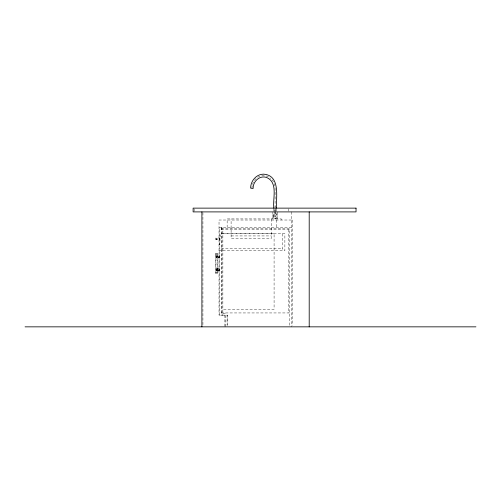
<?xml version="1.0" encoding="UTF-8"?>
<svg xmlns="http://www.w3.org/2000/svg" width="501" height="501" viewBox="0 0 501 501"><rect width="100%" height="100%" fill="white"/><g stroke="black" fill="none" stroke-linecap="round" stroke-linejoin="round"><path stroke-width="0.38" stroke-dasharray="2.5 1.88" d="M216.225 269.77C215.668 271.598 220.039 271.329 219 269.4L219.025 270.64M216.269 256.168L219.776 256.136L219.764 257.652L216.25 257.627L216.25 256.387L216.269 257.163M216.275 269.569L216.25 269.062L216.269 270.327M216.958 269.77C216.413 271.598 220.741 271.323 219.757 269.4L219.776 270.177M216.958 270.371L216.964 269.062L217.008 269.569M219.025 256.412L219.012 257.408M216.269 257.339L216.244 255.923L219.751 255.948L219.776 256.287M216.958 257.282C217.014 254.715 216.977 258.535 216.952 256.969M219.018 269.983C218.993 271.498 219.05 268.073 219.025 269.588M216.225 270.271C220.791 272.162 221.323 267.559 216.269 269.156M216.457 238.044L216.482 239.553L219.256 239.509L219.231 237.994L216.457 238.044L216.476 238.701M216.482 239.553L216.463 238.902M216.225 269.375L216.25 270.465M217.002 270.327L216.983 269.2M219.05 256.994L219.025 257.652L219.012 257.307M219.732 256.412C220.734 258.359 215.875 258.234 216.225 256.969M216.232 269.2L216.257 270.615M216.983 256.581L216.964 256.218M216.977 270.133L216.977 268.912L216.989 269.256M219.025 256.6L219.025 256.099L219.031 256.431M219.751 269.983L219.739 270.446M216.263 257.476L216.244 257.145M216.257 269.394C215.812 268.141 219.933 268.605 219.776 269.275M216.989 256.268L216.971 255.923L216.977 257.339M219.006 269.087L219.037 269.175M219.782 256.431L219.757 256.099L219.751 257.17M219.751 270.152L219.757 270.64M219.757 269.419L219.745 268.931M216.257 256.268L216.244 255.923M216.238 257.282L216.257 257.627M216.257 269.256L216.244 268.912M219.764 256.287L219.751 255.998M219.764 269.275L219.782 269.588M274.755 216.163L275.055 215.806L275.381 216.138L275.074 216.495L274.755 216.163L274.755 211.71M251.89 188.288L252.203 185.652M252.517 184.381L253.443 181.919L255.285 179.283L257.207 177.667M257.689 177.26C261.704 174.755 267.327 175.118 270.74 178.475M274.899 206.512L275.381 206.512M291.463 220.02L219.025 220.02L219.025 315.135L227.805 315.135L227.805 325.281M219.025 227.335L292.196 227.335M221.223 229.533L289.265 229.533M222.864 233.253L274.085 233.253L274.085 309.249L222.864 309.249M221.223 233.742L284.875 233.742L284.875 250.75L219.025 250.75M219.682 234.9L220.308 234.9L219.682 244.281L219.025 244.256L219.682 244.256M231.136 235.933L271.379 235.933M221.223 248.552L282.683 248.552M215.211 254.045L217.86 254.045M215.186 272.876L217.841 272.876M221.223 312.943L289.265 312.943M222.864 313.701L225.613 313.701L225.613 326.846M272.068 179.809L273.546 181.919L274.705 184.994L275.099 188.288L275.099 211.272M219.757 257.602L219.732 257.307M216.983 270.615L216.958 270.271M219.231 237.994L219.25 238.651M219.256 239.509L219.238 238.852M219.757 269.087L219.782 269.419M216.958 270.133L216.977 270.465M219.757 256.236L219.782 256.6M216.25 256.218L216.275 256.581M292.196 220.02L292.196 325.287M291.463 211.904L291.463 326.846M289.265 325.287L289.265 228.8L219.682 228.8L219.682 315.167L222.864 315.167L222.864 228.8M288.532 208.886L288.532 211.146M288.532 229.533L288.532 312.943M282.683 233.742L282.683 250.75M281.293 220.02L281.293 218.918L227.147 218.918L227.147 227.335M277.26 212.036L277.26 218.918M276.715 220.02L276.715 227.335M276.364 208.961L276.364 211.265M275.381 207.99L275.381 210.952M275.381 211.698L275.381 216.138M275.068 210.645L275.068 218.918M274.755 209.481L274.755 210.965M273.853 208.986L273.853 211.272M272.87 212.036L272.87 218.918M271.342 218.918L271.342 238.495L231.099 238.495L231.099 218.918M227.072 315.135L227.072 325.281M224.88 315.135L224.88 326.846M221.949 227.335L221.949 315.135M221.223 227.335L221.223 315.135M217.108 253.85L217.127 273.07M215.918 253.85L215.937 273.07M202.93 212.687L202.93 325.281M194.15 208.886L194.15 211.904M219.012 255.998L219.025 255.998M272.945 215.524C275.926 226.026 280.41 208.197 272.945 215.524C275.838 225.863 280.416 208.284 272.951 215.53M217.841 253.85L215.186 253.85L215.211 273.07L217.86 273.07L217.841 253.85M215.768 239.472A0.964 0.964 0 0 0 217.334 238.877A0.964 0.964 0 0 0 216.037 237.818A0.964 0.964 0 0 0 215.768 239.472"/><path stroke-width="0.75" d="M25.05 326.846L475.95 326.846M309.205 211.904L309.205 326.846M276.364 208.191C276.095 197.156 280.616 175.231 263.495 174.154C256.211 174.204 250.588 181.074 250.638 188.107L253.124 188.47C252.83 181.744 259.355 175.269 266.175 177.323C278.531 182.02 272.506 198.634 273.853 208.222M201.903 211.904L201.903 326.846M356.036 208.128L193.123 208.128L193.123 211.904L356.036 211.904L356.036 208.128"/></g></svg>
